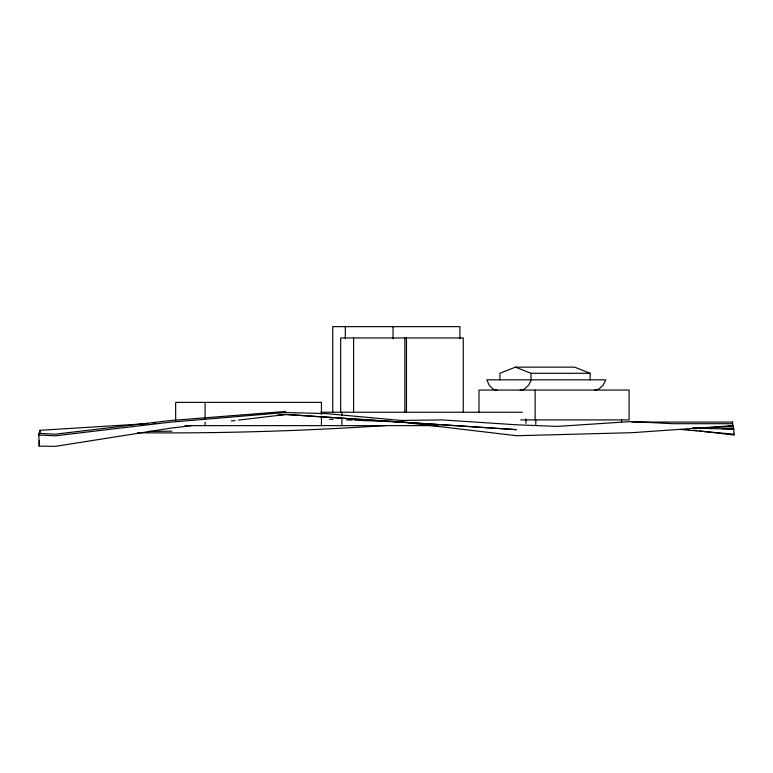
<?xml version="1.0" encoding="UTF-8"?>
<svg xmlns="http://www.w3.org/2000/svg" width="773" height="773" viewBox="0 0 773 773"><rect width="100%" height="100%" fill="white"/><g stroke="black" fill="none" stroke-linecap="round" stroke-linejoin="round"><path stroke-width="1.16" d="M39.355 440.542L39.181 446.137L55.424 446.35L170.727 428.136L192.129 425.604M39.51 434.61L40.022 430.3L148.377 423.575M285.652 411.449L170.34 420.551L55.028 434.204L38.785 433.353L38.65 434.977L54.893 435.837L170.195 422.184L285.508 412.531L326.718 413.623L400.82 420.444L442.03 419.903L516.132 424.773L557.333 426.406L631.435 421.527L672.645 423.701L732.379 423.701L732.514 422.068L631.58 422.068M354.662 420.222L401.351 422.068L516.664 435.73L631.966 432.687L732.959 425.672L728.166 425.865M705.662 427.73L733.345 426.619L729.76 426.619M692.84 428.203L733.741 429.092L721.769 428.619M680.008 429.421L734.137 434.213L734.35 435.054L699.575 430.928M531.341 379.823L528.597 385.234L524.703 388.809A20.34 13.064 90 0 1 520.19 390.056M590.137 379.823L590.137 373.301L574.571 367.136L515.475 367.136L499.918 373.301L499.918 379.823M231.359 420.956L234.924 420.541M238.49 420.116L286.039 414.483L516.267 429.653L286.039 414.483L277.662 415.033M153.17 423.256L155.557 423.102M386.007 425.536C303.248 430.986 220.334 433.566 137.401 432.764M692.444 428.078L700.86 427.856M147.885 431.489L171.906 431.17M515.475 367.136L531.032 373.301L590.137 373.301M320.863 412.241L522.326 412.241M520.799 419.913L629.096 419.913L629.096 390.056L478.98 390.056L478.98 412.743M185.076 425.633L438.117 425.633M702.609 427.856L709.788 428.145M329.53 419.227L333.115 419.372M346.285 419.894L352.266 420.126M686.385 429.373L688.782 429.653M693.574 430.223L697.178 430.648M732.959 425.672L733.297 426.996M732.91 426.049L732.514 422.068M733.345 426.619L733.693 429.276M40.022 430.3L40.244 432.039M733.741 429.092L734.089 434.407M39.181 446.137L38.785 433.353M621.54 419.913L621.54 422.203M535.795 419.913L535.795 424.493M535.129 390.056L535.129 419.913M531.032 373.301L531.032 379.823M525.93 418.937L525.93 423.401M463.259 412.241L463.259 337.946L340.671 337.946L340.671 412.241M459.906 338.709L459.906 326.65L332.757 326.65L332.757 412.241M406.472 337.946L406.472 412.241M404.878 337.946L404.878 412.241M393.051 326.65L393.051 338.709M353.59 337.946L353.59 412.241M345.328 326.65L345.328 338.709M341.879 412.241L341.879 415.584M341.879 418.937L341.879 425.633M321.433 414.473L321.433 402.385L175.655 402.385L175.655 420.937M321.433 417.816L321.433 425.633M205.096 402.385L205.096 418.657M205.096 422.145L205.096 425.633M496.913 390.056A17.644 11.334 90 0 1 492.691 388.79L489.135 385.176L486.835 379.823L605.8 379.823L603.066 385.234L599.172 388.809A20.34 13.064 90 0 1 594.659 390.056"/></g></svg>
